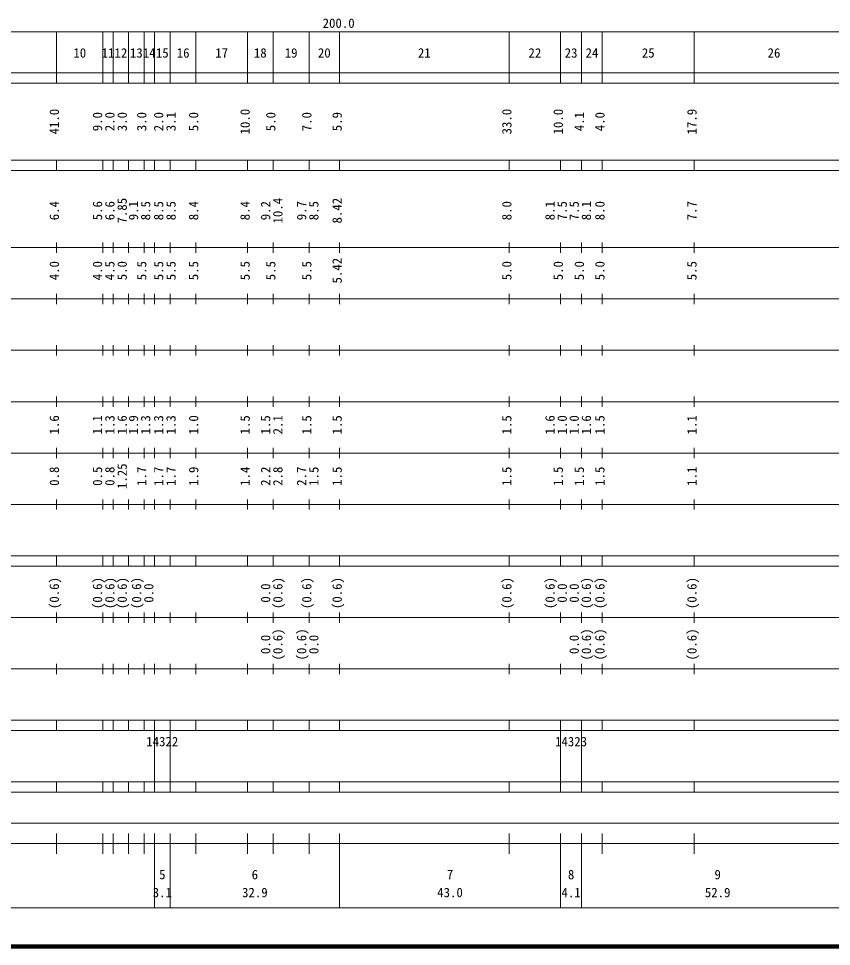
# Model space of a CAD drawing. Units: millimetres on the paper, enlarged 1000 times. Extents: x 40000 to 680000, y 20000 to 380000.
# Drawn here: x 205598 to 363672, y 20000 to 200558 of the extents above; entities that cross this region are included whole.
import ezdxf
from ezdxf.enums import TextEntityAlignment as Align

# ---------------------------------------------------------------- set-up
doc = ezdxf.new("R2010")
doc.units = ezdxf.units.MM
doc.header["$LTSCALE"] = 1000
doc.layers.add('M-TTL', color=2, linetype='Continuous', lineweight=140)
doc.layers.add('M-TTL-BAND', color=7, linetype='Continuous', lineweight=13)
doc.styles.add('ＭＳ ゴシック', font='')
doc.styles.get('ＭＳ ゴシック').set_extended_font_data('MS Gothic')

msp = doc.modelspace()

# ---------------------------------------------------------------- linework, layer by layer
at = {"layer": 'M-TTL'}
msp.add_line((40000, 20000), (680000, 20000), dxfattribs=at)
at = {"layer": 'M-TTL-BAND'}
for p, q in [((68000, 198000), (579000, 198000)), ((213000, 188000), (213000, 198000)), ((222000, 188000), (222000, 198000)), ((224000, 188000), (224000, 198000)), ((227000, 188000), (227000, 198000)), ((230000, 188000), (230000, 198000)), ((232000, 188000), (232000, 198000)), ((235100, 188000), (235100, 198000)), ((240100, 188000), (240100, 198000)), ((250100, 188000), (250100, 198000)), ((255100, 188000), (255100, 198000)), ((262100, 188000), (262100, 198000)), ((268000, 188000), (268000, 198000)), ((301000, 188000), (301000, 198000)), ((311000, 188000), (311000, 198000)), ((315100, 188000), (315100, 198000)), ((319100, 188000), (319100, 198000)), ((337000, 188000), (337000, 198000)), ((40000, 190000), (579000, 190000)), ((40000, 188000), (579000, 188000)), ((40000, 173000), (579000, 173000)), ((213000, 171000), (213000, 173000)), ((222000, 171000), (222000, 173000)), ((224000, 171000), (224000, 173000)), ((227000, 171000), (227000, 173000)), ((230000, 171000), (230000, 173000)), ((232000, 171000), (232000, 173000)), ((235100, 171000), (235100, 173000)), ((240100, 171000), (240100, 173000)), ((250100, 171000), (250100, 173000)), ((255100, 171000), (255100, 173000)), ((262100, 171000), (262100, 173000)), ((268000, 171000), (268000, 173000)), ((301000, 171000), (301000, 173000)), ((311000, 171000), (311000, 173000)), ((315100, 171000), (315100, 173000)), ((319100, 171000), (319100, 173000)), ((337000, 171000), (337000, 173000)), ((40000, 171000), (579000, 171000)), ((40000, 156000), (579000, 156000)), ((213000, 155000), (213000, 157000)), ((222000, 155000), (222000, 157000)), ((224000, 155000), (224000, 157000)), ((227000, 155000), (227000, 157000)), ((230000, 155000), (230000, 157000)), ((232000, 155000), (232000, 157000)), ((235100, 155000), (235100, 157000)), ((240100, 155000), (240100, 157000)), ((250100, 155000), (250100, 157000)), ((255100, 155000), (255100, 157000)), ((262100, 155000), (262100, 157000)), ((268000, 155000), (268000, 157000)), ((301000, 155000), (301000, 157000)), ((311000, 155000), (311000, 157000)), ((315100, 155000), (315100, 157000)), ((319100, 155000), (319100, 157000)), ((337000, 155000), (337000, 157000)), ((213000, 145000), (213000, 147000)), ((222000, 145000), (222000, 147000)), ((224000, 145000), (224000, 147000)), ((227000, 145000), (227000, 147000)), ((230000, 145000), (230000, 147000)), ((232000, 145000), (232000, 147000)), ((235100, 145000), (235100, 147000)), ((240100, 145000), (240100, 147000)), ((250100, 145000), (250100, 147000)), ((255100, 145000), (255100, 147000)), ((262100, 145000), (262100, 147000)), ((268000, 145000), (268000, 147000)), ((301000, 145000), (301000, 147000)), ((311000, 145000), (311000, 147000)), ((315100, 145000), (315100, 147000)), ((319100, 145000), (319100, 147000)), ((337000, 145000), (337000, 147000)), ((46000, 146000), (579000, 146000)), ((52000, 136000), (579000, 136000)), ((213000, 135000), (213000, 137000)), ((222000, 135000), (222000, 137000)), ((224000, 135000), (224000, 137000)), ((227000, 135000), (227000, 137000)), ((230000, 135000), (230000, 137000)), ((232000, 135000), (232000, 137000)), ((235100, 135000), (235100, 137000)), ((240100, 135000), (240100, 137000)), ((250100, 135000), (250100, 137000)), ((255100, 135000), (255100, 137000)), ((262100, 135000), (262100, 137000)), ((268000, 135000), (268000, 137000)), ((301000, 135000), (301000, 137000)), ((311000, 135000), (311000, 137000)), ((315100, 135000), (315100, 137000)), ((319100, 135000), (319100, 137000)), ((337000, 135000), (337000, 137000)), ((213000, 125000), (213000, 127000)), ((222000, 125000), (222000, 127000)), ((224000, 125000), (224000, 127000)), ((227000, 125000), (227000, 127000)), ((230000, 125000), (230000, 127000)), ((232000, 125000), (232000, 127000)), ((235100, 125000), (235100, 127000)), ((240100, 125000), (240100, 127000)), ((250100, 125000), (250100, 127000)), ((255100, 125000), (255100, 127000)), ((262100, 125000), (262100, 127000)), ((268000, 125000), (268000, 127000)), ((301000, 125000), (301000, 127000)), ((311000, 125000), (311000, 127000)), ((315100, 125000), (315100, 127000)), ((319100, 125000), (319100, 127000)), ((337000, 125000), (337000, 127000)), ((46000, 126000), (579000, 126000)), ((52000, 116000), (579000, 116000)), ((213000, 115000), (213000, 117000)), ((222000, 115000), (222000, 117000)), ((224000, 115000), (224000, 117000)), ((227000, 115000), (227000, 117000)), ((230000, 115000), (230000, 117000)), ((232000, 115000), (232000, 117000)), ((235100, 115000), (235100, 117000)), ((240100, 115000), (240100, 117000)), ((250100, 115000), (250100, 117000)), ((255100, 115000), (255100, 117000)), ((262100, 115000), (262100, 117000)), ((268000, 115000), (268000, 117000)), ((301000, 115000), (301000, 117000)), ((311000, 115000), (311000, 117000)), ((315100, 115000), (315100, 117000)), ((319100, 115000), (319100, 117000)), ((337000, 115000), (337000, 117000)), ((213000, 105000), (213000, 107000)), ((222000, 105000), (222000, 107000)), ((224000, 105000), (224000, 107000)), ((227000, 105000), (227000, 107000)), ((230000, 105000), (230000, 107000)), ((232000, 105000), (232000, 107000)), ((235100, 105000), (235100, 107000)), ((240100, 105000), (240100, 107000)), ((250100, 105000), (250100, 107000)), ((255100, 105000), (255100, 107000)), ((262100, 105000), (262100, 107000)), ((268000, 105000), (268000, 107000)), ((301000, 105000), (301000, 107000)), ((311000, 105000), (311000, 107000)), ((315100, 105000), (315100, 107000)), ((319100, 105000), (319100, 107000)), ((337000, 105000), (337000, 107000)), ((46000, 106000), (579000, 106000)), ((40000, 96000), (579000, 96000)), ((213000, 94000), (213000, 96000)), ((222000, 94000), (222000, 96000)), ((224000, 94000), (224000, 96000)), ((227000, 94000), (227000, 96000)), ((230000, 94000), (230000, 96000)), ((232000, 94000), (232000, 96000)), ((235100, 94000), (235100, 96000)), ((240100, 94000), (240100, 96000)), ((250100, 94000), (250100, 96000)), ((255100, 94000), (255100, 96000)), ((262100, 94000), (262100, 96000)), ((268000, 94000), (268000, 96000)), ((301000, 94000), (301000, 96000)), ((311000, 94000), (311000, 96000)), ((315100, 94000), (315100, 96000)), ((319100, 94000), (319100, 96000)), ((337000, 94000), (337000, 96000)), ((40000, 94000), (579000, 94000)), ((213000, 83000), (213000, 85000)), ((222000, 83000), (222000, 85000)), ((224000, 83000), (224000, 85000)), ((227000, 83000), (227000, 85000)), ((230000, 83000), (230000, 85000)), ((232000, 83000), (232000, 85000)), ((235100, 83000), (235100, 85000)), ((240100, 83000), (240100, 85000)), ((250100, 83000), (250100, 85000)), ((255100, 83000), (255100, 85000)), ((262100, 83000), (262100, 85000)), ((268000, 83000), (268000, 85000)), ((301000, 83000), (301000, 85000)), ((311000, 83000), (311000, 85000)), ((315100, 83000), (315100, 85000)), ((319100, 83000), (319100, 85000)), ((337000, 83000), (337000, 85000)), ((49000, 84000), (579000, 84000)), ((213000, 73000), (213000, 75000)), ((222000, 73000), (222000, 75000)), ((224000, 73000), (224000, 75000)), ((227000, 73000), (227000, 75000)), ((230000, 73000), (230000, 75000)), ((232000, 73000), (232000, 75000)), ((235100, 73000), (235100, 75000)), ((240100, 73000), (240100, 75000)), ((250100, 73000), (250100, 75000)), ((255100, 73000), (255100, 75000)), ((262100, 73000), (262100, 75000)), ((268000, 73000), (268000, 75000)), ((301000, 73000), (301000, 75000)), ((311000, 73000), (311000, 75000)), ((315100, 73000), (315100, 75000)), ((319100, 73000), (319100, 75000)), ((337000, 73000), (337000, 75000)), ((40000, 74000), (579000, 74000)), ((40000, 64000), (579000, 64000)), ((213000, 62000), (213000, 64000)), ((222000, 62000), (222000, 64000)), ((224000, 62000), (224000, 64000)), ((227000, 62000), (227000, 64000)), ((230000, 62000), (230000, 64000)), ((232000, 62000), (232000, 64000)), ((235100, 62000), (235100, 64000)), ((240100, 62000), (240100, 64000)), ((250100, 62000), (250100, 64000)), ((255100, 62000), (255100, 64000)), ((262100, 62000), (262100, 64000)), ((268000, 62000), (268000, 64000)), ((301000, 62000), (301000, 64000)), ((311000, 62000), (311000, 64000)), ((315100, 62000), (315100, 64000)), ((319100, 62000), (319100, 64000)), ((337000, 62000), (337000, 64000)), ((40000, 62000), (579000, 62000)), ((232000, 52000), (232000, 62000)), ((235100, 52000), (235100, 62000)), ((311000, 52000), (311000, 62000)), ((315100, 52000), (315100, 62000)), ((40000, 52000), (579000, 52000)), ((213000, 50000), (213000, 52000)), ((222000, 50000), (222000, 52000)), ((224000, 50000), (224000, 52000)), ((227000, 50000), (227000, 52000)), ((230000, 50000), (230000, 52000)), ((232000, 50000), (232000, 52000)), ((235100, 50000), (235100, 52000)), ((240100, 50000), (240100, 52000)), ((250100, 50000), (250100, 52000)), ((255100, 50000), (255100, 52000)), ((262100, 50000), (262100, 52000)), ((268000, 50000), (268000, 52000)), ((301000, 50000), (301000, 52000)), ((311000, 50000), (311000, 52000)), ((315100, 50000), (315100, 52000)), ((319100, 50000), (319100, 52000)), ((337000, 50000), (337000, 52000)), ((40000, 50000), (579000, 50000)), ((71000, 44000), (565000, 44000)), ((213000, 38000), (213000, 42000)), ((222000, 38000), (222000, 42000)), ((224000, 38000), (224000, 42000)), ((227000, 38000), (227000, 42000)), ((230000, 38000), (230000, 42000)), ((232000, 27500), (232000, 42000)), ((235100, 27500), (235100, 42000)), ((240100, 38000), (240100, 42000)), ((250100, 38000), (250100, 42000)), ((255100, 38000), (255100, 42000)), ((262100, 38000), (262100, 42000)), ((268000, 27500), (268000, 42000)), ((301000, 38000), (301000, 42000)), ((311000, 27500), (311000, 42000)), ((315100, 27500), (315100, 42000)), ((319100, 38000), (319100, 42000)), ((337000, 38000), (337000, 42000)), ((40000, 40000), (579000, 40000)), ((68000, 27500), (579000, 27500))]:
    msp.add_line(p, q, dxfattribs=at)

# ---------------------------------------------------------------- texts
at = {"layer": 'M-TTL-BAND', "style": 'ＭＳ ゴシック'}
for s, p in [('200.0', (267844, 198195)), ('10', (217500, 192405)), ('11', (223000, 192405)), ('12', (225500, 192405)), ('13', (228500, 192405)), ('14', (231000, 192405)), ('15', (233550, 192405)), ('16', (237600, 192405)), ('17', (245100, 192405)), ('18', (252600, 192405)), ('19', (258600, 192405)), ('20', (265050, 192405)), ('21', (284500, 192405)), ('22', (306000, 192405)), ('23', (313050, 192405)), ('24', (317100, 192405)), ('25', (328050, 192405)), ('26', (352500, 192405)), ('5', (233550, 32523)), ('6', (251550, 32523)), ('7', (289500, 32523)), ('8', (313050, 32523)), ('9', (341550, 32523)), ('3.1', (233550, 29033)), ('32.9', (251550, 29033)), ('43.0', (289500, 29033)), ('4.1', (313050, 29033)), ('52.9', (341550, 29033))]:
    msp.add_text(s, height=1833, dxfattribs=at).set_placement(p, align=Align.BOTTOM_CENTER)
for s, p in [('41.0', (214000, 180500)), ('10.0', (251100, 180500)), ('33.0', (302000, 180500)), ('10.0', (312000, 180500)), ('17.9', (338000, 180500)), ('9.0', (222400, 180500)), ('2.0', (224800, 180500)), ('3.0', (227200, 180500)), ('3.0', (231000, 180500)), ('2.0', (234300, 180500)), ('3.1', (236700, 180500)), ('5.0', (241100, 180500)), ('5.0', (256100, 180500)), ('7.0', (263100, 180500)), ('5.9', (269000, 180500)), ('4.1', (316100, 180500)), ('4.0', (320100, 180500)), ('6.4', (214000, 163174)), ('5.6', (222400, 163174)), ('6.6', (224800, 163174)), ('7.85', (227200, 163174)), ('9.1', (229400, 163174)), ('8.5', (231770, 163174)), ('8.5', (234300, 163174)), ('8.5', (236700, 163174)), ('8.4', (241100, 163174)), ('8.4', (251100, 163174)), ('9.2', (255100, 163174)), ('10.4', (257470, 163174)), ('9.7', (262100, 163174)), ('8.5', (264470, 163174)), ('8.42', (269000, 163174)), ('8.0', (302000, 163174)), ('8.1', (310400, 163174)), ('7.5', (312770, 163174)), ('7.5', (315100, 163174)), ('8.1', (317470, 163174)), ('8.0', (320100, 163174)), ('7.7', (338000, 163174)), ('5.42', (269000, 151500)), ('4.0', (214000, 151500)), ('4.0', (222400, 151500)), ('4.5', (224800, 151500)), ('5.0', (227200, 151500)), ('5.5', (231000, 151500)), ('5.5', (234300, 151500)), ('5.5', (236700, 151500)), ('5.5', (241100, 151500)), ('5.5', (251100, 151500)), ('5.5', (256100, 151500)), ('5.5', (263100, 151500)), ('5.0', (302000, 151500)), ('5.0', (312000, 151500)), ('5.0', (316100, 151500)), ('5.0', (320100, 151500)), ('5.5', (338000, 151500)), ('1.6', (214000, 121500)), ('1.1', (222400, 121500)), ('1.3', (224800, 121500)), ('1.6', (227200, 121500)), ('1.9', (229400, 121500)), ('1.3', (231770, 121500)), ('1.3', (234300, 121500)), ('1.3', (236700, 121500)), ('1.0', (241100, 121500)), ('1.5', (251100, 121500)), ('1.5', (255100, 121500)), ('2.1', (257470, 121500)), ('1.5', (263100, 121500)), ('1.5', (269000, 121500)), ('1.5', (302000, 121500)), ('1.6', (310400, 121500)), ('1.0', (312770, 121500)), ('1.0', (315100, 121500)), ('1.6', (317470, 121500)), ('1.5', (320100, 121500)), ('1.1', (338000, 121500)), ('1.25', (227200, 111500)), ('0.8', (214000, 111500)), ('0.5', (222400, 111500)), ('0.8', (224800, 111500)), ('1.7', (231000, 111500)), ('1.7', (234300, 111500)), ('1.7', (236700, 111500)), ('1.9', (241100, 111500)), ('1.4', (251100, 111500)), ('2.2', (255100, 111500)), ('2.8', (257470, 111500)), ('2.7', (262100, 111500)), ('1.5', (264470, 111500)), ('1.5', (269000, 111500)), ('1.5', (302000, 111500)), ('1.5', (312000, 111500)), ('1.5', (316100, 111500)), ('1.5', (320100, 111500)), ('1.1', (338000, 111500)), ('(0.6)', (214000, 88764)), ('(0.6)', (222400, 88764)), ('(0.6)', (224800, 88764)), ('(0.6)', (227200, 88764)), ('(0.6)', (230000, 88764)), ('0.0', (232370, 88764)), ('0.0', (255100, 88764)), ('(0.6)', (257470, 88764)), ('(0.6)', (263100, 88764)), ('(0.6)', (269000, 88764)), ('(0.6)', (302000, 88764)), ('(0.6)', (310400, 88764)), ('0.0', (312770, 88764)), ('0.0', (315100, 88764)), ('(0.6)', (317470, 88764)), ('(0.6)', (320100, 88764)), ('(0.6)', (338000, 88764)), ('(0.6)', (257470, 78764)), ('(0.6)', (262100, 78764)), ('(0.6)', (317470, 78764)), ('(0.6)', (320100, 78764)), ('(0.6)', (338000, 78764)), ('0.0', (255100, 78764)), ('0.0', (264470, 78764)), ('0.0', (315100, 78764))]:
    msp.add_text(s, height=1833, rotation=90, dxfattribs=at).set_placement(p, align=Align.BOTTOM_CENTER)
for s, p in [('14322', (230425, 58405)), ('14323', (309925, 58405))]:
    msp.add_text(s, height=1833, dxfattribs=at).set_placement(p, align=Align.BOTTOM_LEFT)

doc.saveas('drawing.dxf')
